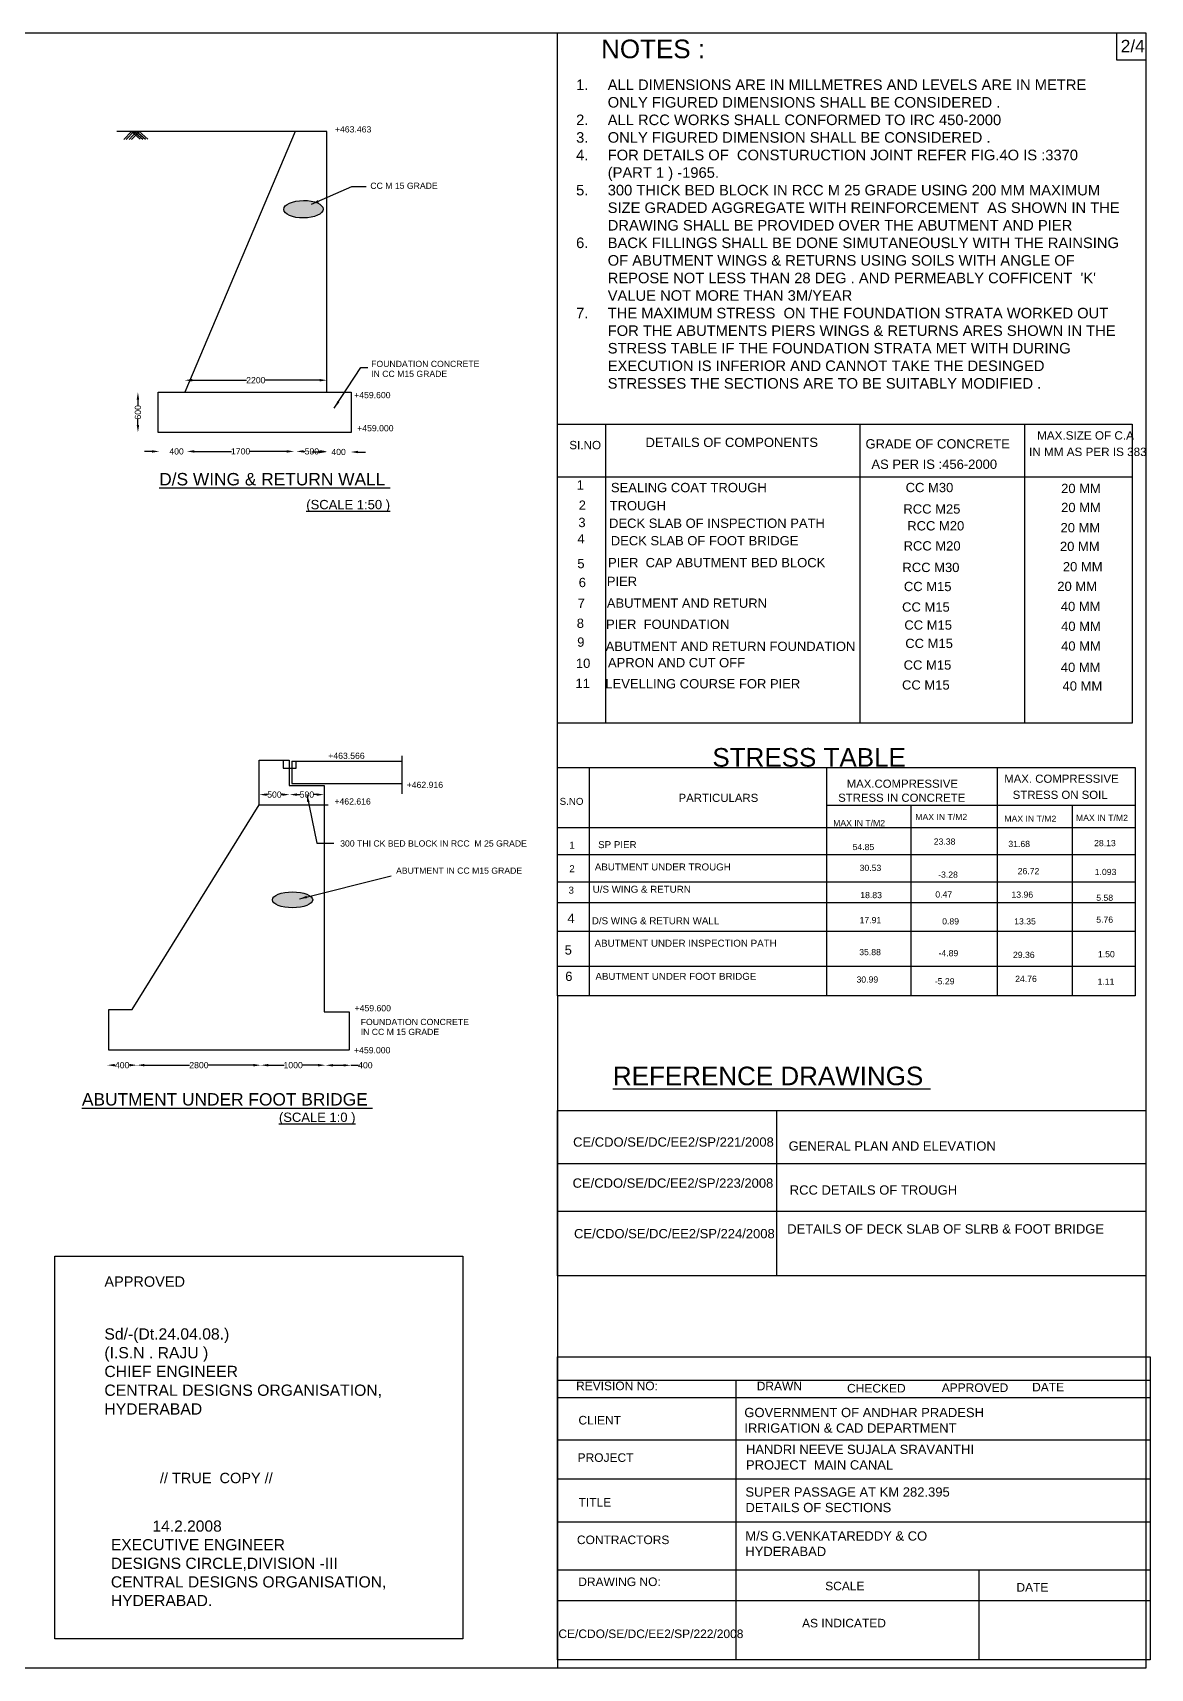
# Model space of a CAD drawing. Header units: millimetres. Extents: x 5124 to 2406782, y 2311 to 45653215.
# Drawn here: x 2388754 to 2406782, y 45626829 to 45653215 of the extents above; entities that cross this region are included whole.
import ezdxf

# ---------------------------------------------------------------- set-up
doc = ezdxf.new("R2010")
doc.units = ezdxf.units.MM
doc.header["$MEASUREMENT"] = 0
for name, color, linetype in [('DIMENSIONS', 7, 'Continuous'), ('DRAWING', 2, 'Continuous'), ('TEXT', 7, 'Continuous')]:
    doc.layers.add(name, color=color, linetype=linetype)
doc.styles.get("Standard").update_dxf_attribs({"font": 'arial.ttf', "height": 100})
doc.dimstyles.get("Standard").update_dxf_attribs({"dimtxt": 125, "dimasz": 120, "dimexe": 0.18, "dimexo": 0.0625, "dimgap": 0.09, "dimtad": 0, "dimdec": 0, "dimzin": 0, "dimdsep": 46, "dimtxsty": 'Standard', "dimcen": 0.09, "dimse1": 1, "dimse2": 1, "dimadec": 0, "dimazin": 0, "dimtfac": 1, "dimtdec": 0, "dimtofl": 0, "dimtmove": 0, "dimatfit": 3, "dimfxl": 1, "dimtolj": 1, "dimtzin": 0, "dimarcsym": 0})
pattern_1 = [(50, (0, 0), (7.172601826, -0.6275213498), [0.75, -8.25]), (355, (0, 0), (-1.3875133361, 7.521921337), [0.6, -6.6]), (100.45144446, (0.598, -0.052), (5.7850884673, 6.8943999097), [0.63740192, -7.01142112]), (46.1842, (0, 2), (10.6724133067, -1.655192808), [1.125, -12.375]), (96.63563549, (0.889, 1.862), (9.3466194567, 9.7411860077), [0.95610342, -10.5171376]), (351.18416399, (0, 2), (9.3466194505, 9.7411860027), [0.9, -9.90000001]), (21, (1, 1.5), (5.9690705212, -4.02618890665), [0.75, -8.25]), (326, (1, 1.5), (2.4331533192, 7.2515004505), [0.6, -6.6]), (71.45144474, (1.4974, 1.1645), (8.4022237673, 3.2253115281), [0.6374019, -7.01142112]), (37.5, (0, 0), (0.12159855317, 3.32893853831), [0, -6.52, 0, -6.7, 0, -6.625]), (7.5, (0, 0), (2.63069537442, 3.94411711882), [0, -3.82, 0, -6.37, 0, -2.525]), (327.5, (-2.23, 0), (5.33822436172, -0.22554871734), [0, -2.5, 0, -7.8, 0, -10.35]), (317.5, (-3.23, 0), (5.8318616934, 1.0010498233), [0, -3.25, 0, -5.18, 0, -7.35])]

# ---------------------------------------------------------------- blocks, each defined once
blk = doc.blocks.new('*D63')
at = {"layer": 'Defpoints', "color": 0, "transparency": 16777216}
for p in [(2391206, 45647415), (2393500, 45647609), (2393500, 45647415)]:
    blk.add_point(p, dxfattribs=at)
at = {"layer": 'DIMENSIONS', "color": 0, "lineweight": -2, "transparency": 16777216}
for p, q in [((2391326, 45647609), (2392203, 45647609)), ((2393380, 45647609), (2392503, 45647609))]:
    blk.add_line(p, q, dxfattribs=at)
at = {"layer": 'DIMENSIONS', "color": 0, "transparency": 16777216}
for points in [[(2391326, 45647629), (2391326, 45647589), (2391206, 45647609)], [(2393380, 45647629), (2393380, 45647589), (2393500, 45647609)]]:
    blk.add_solid(points, dxfattribs=at)
at = {"layer": 'DIMENSIONS', "color": 0, "transparency": 16777216, "insert": (2392353, 45647609), "char_height": 100, "attachment_point": 5}
blk.add_mtext('\\A1;2200', dxfattribs=at)
blk = doc.blocks.new('*D64')
at = {"layer": 'Defpoints', "color": 0, "transparency": 16777216}
for p in [(2390775, 45647415), (2390451, 45646768), (2390775, 45646768)]:
    blk.add_point(p, dxfattribs=at)
at = {"layer": 'DIMENSIONS', "color": 0, "lineweight": -2, "transparency": 16777216}
for p, q in [((2390451, 45647295), (2390451, 45647202)), ((2390451, 45646888), (2390451, 45646981))]:
    blk.add_line(p, q, dxfattribs=at)
at = {"layer": 'DIMENSIONS', "color": 0, "transparency": 16777216}
for points in [[(2390431, 45647295), (2390471, 45647295), (2390451, 45647415)], [(2390431, 45646888), (2390471, 45646888), (2390451, 45646768)]]:
    blk.add_solid(points, dxfattribs=at)
at = {"layer": 'DIMENSIONS', "color": 0, "transparency": 16777216, "insert": (2390451, 45647091), "char_height": 100, "attachment_point": 5, "rotation": 90}
blk.add_mtext('\\A1;600', dxfattribs=at)
blk = doc.blocks.new('*D65')
at = {"layer": 'Defpoints', "color": 0, "transparency": 16777216}
for p in [(2390796, 45646445), (2391242, 45646460), (2391242, 45646445)]:
    blk.add_point(p, dxfattribs=at)
at = {"layer": 'DIMENSIONS', "color": 0, "lineweight": -2, "transparency": 16777216}
for p, q in [((2390676, 45646460), (2390556, 45646460)), ((2391362, 45646460), (2391482, 45646460))]:
    blk.add_line(p, q, dxfattribs=at)
at = {"layer": 'DIMENSIONS', "color": 0, "transparency": 16777216}
for points in [[(2390676, 45646480), (2390676, 45646440), (2390796, 45646460)], [(2391362, 45646480), (2391362, 45646440), (2391242, 45646460)]]:
    blk.add_solid(points, dxfattribs=at)
at = {"layer": 'DIMENSIONS', "color": 0, "transparency": 16777216, "insert": (2391074, 45646460), "char_height": 100, "attachment_point": 5}
blk.add_mtext('\\A1;400', dxfattribs=at)
blk = doc.blocks.new('*D66')
at = {"layer": 'Defpoints', "color": 0, "transparency": 16777216}
for p in [(2391242, 45646445), (2392971, 45646461), (2392971, 45646445)]:
    blk.add_point(p, dxfattribs=at)
at = {"layer": 'DIMENSIONS', "color": 0, "lineweight": -2, "transparency": 16777216}
for p, q in [((2391362, 45646461), (2391962, 45646461)), ((2392851, 45646461), (2392251, 45646461))]:
    blk.add_line(p, q, dxfattribs=at)
at = {"layer": 'DIMENSIONS', "color": 0, "transparency": 16777216}
for points in [[(2391362, 45646481), (2391362, 45646441), (2391242, 45646461)], [(2392851, 45646481), (2392851, 45646441), (2392971, 45646461)]]:
    blk.add_solid(points, dxfattribs=at)
at = {"layer": 'DIMENSIONS', "color": 0, "transparency": 16777216, "insert": (2392107, 45646461), "char_height": 100, "attachment_point": 5}
blk.add_mtext('\\A1;1700', dxfattribs=at)
blk = doc.blocks.new('*D67')
at = {"layer": 'Defpoints', "color": 0, "transparency": 16777216}
for p in [(2393007, 45646455), (2393507, 45646461), (2393507, 45646455)]:
    blk.add_point(p, dxfattribs=at)
at = {"layer": 'DIMENSIONS', "color": 0, "lineweight": -2, "transparency": 16777216}
for p, q in [((2393127, 45646461), (2393146, 45646461)), ((2393387, 45646461), (2393367, 45646461))]:
    blk.add_line(p, q, dxfattribs=at)
at = {"layer": 'DIMENSIONS', "color": 0, "transparency": 16777216}
for points in [[(2393127, 45646481), (2393127, 45646441), (2393007, 45646461)], [(2393387, 45646481), (2393387, 45646441), (2393507, 45646461)]]:
    blk.add_solid(points, dxfattribs=at)
at = {"layer": 'DIMENSIONS', "color": 0, "transparency": 16777216, "insert": (2393257, 45646461), "char_height": 100, "attachment_point": 5}
blk.add_mtext('\\A1;500', dxfattribs=at)
blk = doc.blocks.new('*D68')
at = {"layer": 'Defpoints', "color": 0, "transparency": 16777216}
for p in [(2393494, 45646464), (2393882, 45646464), (2393882, 45646451)]:
    blk.add_point(p, dxfattribs=at)
at = {"layer": 'DIMENSIONS', "color": 0, "lineweight": -2, "transparency": 16777216}
for p, q in [((2393374, 45646451), (2393254, 45646451)), ((2394002, 45646451), (2394122, 45646451))]:
    blk.add_line(p, q, dxfattribs=at)
at = {"layer": 'DIMENSIONS', "color": 0, "transparency": 16777216}
for points in [[(2393374, 45646471), (2393374, 45646431), (2393494, 45646451)], [(2394002, 45646471), (2394002, 45646431), (2393882, 45646451)]]:
    blk.add_solid(points, dxfattribs=at)
at = {"layer": 'DIMENSIONS', "color": 0, "transparency": 16777216, "insert": (2393688, 45646451), "char_height": 100, "attachment_point": 5}
blk.add_mtext('\\A1;400', dxfattribs=at)
blk = doc.blocks.new('*D69')
at = {"layer": 'Defpoints', "color": 0, "transparency": 16777216}
for p in [(2392407, 45640929), (2392899, 45640929), (2392899, 45640924)]:
    blk.add_point(p, dxfattribs=at)
at = {"layer": 'DIMENSIONS', "color": 0, "lineweight": -2, "transparency": 16777216}
for p, q in [((2392527, 45640924), (2392542, 45640924)), ((2392779, 45640924), (2392763, 45640924))]:
    blk.add_line(p, q, dxfattribs=at)
at = {"layer": 'DIMENSIONS', "color": 0, "transparency": 16777216}
for points in [[(2392527, 45640944), (2392527, 45640904), (2392407, 45640924)], [(2392779, 45640944), (2392779, 45640904), (2392899, 45640924)]]:
    blk.add_solid(points, dxfattribs=at)
at = {"layer": 'DIMENSIONS', "color": 0, "transparency": 16777216, "insert": (2392653, 45640924), "char_height": 100, "attachment_point": 5}
blk.add_mtext('\\A1;500', dxfattribs=at)
blk = doc.blocks.new('*D70')
at = {"layer": 'Defpoints', "color": 0, "transparency": 16777216}
for p in [(2392899, 45640924), (2393455, 45640924), (2393455, 45640924)]:
    blk.add_point(p, dxfattribs=at)
at = {"layer": 'DIMENSIONS', "color": 0, "lineweight": -2, "transparency": 16777216}
for p, q in [((2393019, 45640924), (2393066, 45640924)), ((2393335, 45640924), (2393287, 45640924))]:
    blk.add_line(p, q, dxfattribs=at)
at = {"layer": 'DIMENSIONS', "color": 0, "transparency": 16777216}
for points in [[(2393019, 45640944), (2393019, 45640904), (2392899, 45640924)], [(2393335, 45640944), (2393335, 45640904), (2393455, 45640924)]]:
    blk.add_solid(points, dxfattribs=at)
at = {"layer": 'DIMENSIONS', "color": 0, "transparency": 16777216, "insert": (2393177, 45640924), "char_height": 100, "attachment_point": 5}
blk.add_mtext('\\A1;500', dxfattribs=at)
blk = doc.blocks.new('*D71')
at = {"layer": 'Defpoints', "color": 0, "transparency": 16777216}
for p in [(2389957, 45636575), (2390437, 45636575), (2390437, 45636559)]:
    blk.add_point(p, dxfattribs=at)
at = {"layer": 'DIMENSIONS', "color": 0, "lineweight": -2, "transparency": 16777216}
for p, q in [((2390077, 45636559), (2390085, 45636559)), ((2390317, 45636559), (2390310, 45636559))]:
    blk.add_line(p, q, dxfattribs=at)
at = {"layer": 'DIMENSIONS', "color": 0, "transparency": 16777216}
for points in [[(2390077, 45636579), (2390077, 45636539), (2389957, 45636559)], [(2390317, 45636579), (2390317, 45636539), (2390437, 45636559)]]:
    blk.add_solid(points, dxfattribs=at)
at = {"layer": 'DIMENSIONS', "color": 0, "transparency": 16777216, "insert": (2390197, 45636559), "char_height": 100, "attachment_point": 5}
blk.add_mtext('\\A1;400', dxfattribs=at)
blk = doc.blocks.new('*D72')
at = {"layer": 'Defpoints', "color": 0, "transparency": 16777216}
for p in [(2390437, 45636559), (2392433, 45636559), (2392433, 45636559)]:
    blk.add_point(p, dxfattribs=at)
at = {"layer": 'DIMENSIONS', "color": 0, "lineweight": -2, "transparency": 16777216}
for p, q in [((2390557, 45636559), (2391285, 45636559)), ((2392313, 45636559), (2391585, 45636559))]:
    blk.add_line(p, q, dxfattribs=at)
at = {"layer": 'DIMENSIONS', "color": 0, "transparency": 16777216}
for points in [[(2390557, 45636579), (2390557, 45636539), (2390437, 45636559)], [(2392313, 45636579), (2392313, 45636539), (2392433, 45636559)]]:
    blk.add_solid(points, dxfattribs=at)
at = {"layer": 'DIMENSIONS', "color": 0, "transparency": 16777216, "insert": (2391435, 45636559), "char_height": 100, "attachment_point": 5}
blk.add_mtext('\\A1;2800', dxfattribs=at)
blk = doc.blocks.new('*D73')
at = {"layer": 'Defpoints', "color": 0, "transparency": 16777216}
for p in [(2392433, 45636559), (2393478, 45636559), (2393478, 45636559)]:
    blk.add_point(p, dxfattribs=at)
at = {"layer": 'DIMENSIONS', "color": 0, "lineweight": -2, "transparency": 16777216}
for p, q in [((2392553, 45636559), (2392811, 45636559)), ((2393358, 45636559), (2393100, 45636559))]:
    blk.add_line(p, q, dxfattribs=at)
at = {"layer": 'DIMENSIONS', "color": 0, "transparency": 16777216}
for points in [[(2392553, 45636579), (2392553, 45636539), (2392433, 45636559)], [(2393358, 45636579), (2393358, 45636539), (2393478, 45636559)]]:
    blk.add_solid(points, dxfattribs=at)
at = {"layer": 'DIMENSIONS', "color": 0, "transparency": 16777216, "insert": (2392955, 45636559), "char_height": 100, "attachment_point": 5}
blk.add_mtext('\\A1;1000', dxfattribs=at)
blk = doc.blocks.new('*D74')
at = {"layer": 'Defpoints', "color": 0, "transparency": 16777216}
for p in [(2393478, 45636559), (2393888, 45636559), (2393888, 45636557)]:
    blk.add_point(p, dxfattribs=at)
at = {"layer": 'DIMENSIONS', "color": 0, "lineweight": -2, "transparency": 16777216}
for p, q in [((2393598, 45636557), (2393768, 45636557)), ((2393888, 45636557), (2394008, 45636557))]:
    blk.add_line(p, q, dxfattribs=at)
at = {"layer": 'DIMENSIONS', "color": 0, "transparency": 16777216}
for points in [[(2393598, 45636577), (2393598, 45636537), (2393478, 45636557)], [(2393768, 45636577), (2393768, 45636537), (2393888, 45636557)]]:
    blk.add_solid(points, dxfattribs=at)
at = {"layer": 'DIMENSIONS', "color": 0, "transparency": 16777216, "insert": (2394120, 45636557), "char_height": 100, "attachment_point": 5}
blk.add_mtext('\\A1;400', dxfattribs=at)

msp = doc.modelspace()

# ---------------------------------------------------------------- hatches: boundary and pattern name
at = {"layer": 'DIMENSIONS'}
h = msp.add_hatch(dxfattribs=at)
h.set_pattern_fill('AR-CONC', color=0)
h.set_pattern_definition(pattern_1)
edge = h.paths.add_edge_path()
edge.add_ellipse((2393121.5, 45650367.7), major_axis=(-317.4, -2.4), ratio=0.4450513, start_angle=0, end_angle=360)
h = msp.add_hatch(dxfattribs=at)
h.set_pattern_fill('AR-CONC', color=0)
h.set_pattern_definition(pattern_1)
edge = h.paths.add_edge_path()
edge.add_ellipse((2392944.7, 45639226.8), major_axis=(-325.2, 0), ratio=0.3903603, start_angle=0, end_angle=360)

# ---------------------------------------------------------------- linework, layer by layer
at = {"layer": 'DIMENSIONS', "color": 0}
for points in [[(2397218.5, 45641360.3), (2397218.5, 45642077.8), (2397218.5, 45653215.5)], [(2406234.3, 45653215.5), (2406234.3, 45652779.5), (2406709.9, 45652779.5)], [(2397993.7, 45646900.3), (2397993.7, 45642077.8)], [(2402096.4, 45646900.3), (2402096.4, 45642077.8)], [(2404758.7, 45642077.8), (2404758.7, 45646900.3)], [(2397218.5, 45646051.5), (2406491, 45646051.5)], [(2397727.5, 45641360.3), (2397727.5, 45637677.4)], [(2401559.8, 45641360.3), (2401559.8, 45637677.4)], [(2404313.3, 45641360.3), (2404313.3, 45637824.8), (2404313.3, 45637677.4)], [(2401559.8, 45640752.6), (2406535.7, 45640752.6)], [(2402917.1, 45640752.6), (2402917.1, 45637677.4)], [(2405522.6, 45640752.6), (2405522.6, 45637677.4)], [(2397218.5, 45640393.4), (2406535.7, 45640393.4)], [(2397218.5, 45639958.4), (2406535.7, 45639958.4)], [(2397218.5, 45639518.9), (2406535.7, 45639518.9)], [(2397218.5, 45639185.7), (2406535.7, 45639185.7)], [(2397218.5, 45638719.2), (2406535.7, 45638719.2)], [(2406535.7, 45638151.2), (2397218.5, 45638151.2)], [(2397218.5, 45637677.4), (2397218.5, 45626829.3)], [(2400753.3, 45635827.8), (2400753.3, 45633161)], [(2397218.5, 45634975.5), (2406709.9, 45634975.5)], [(2406709.9, 45634201), (2397218.5, 45634201)]]:
    msp.add_lwpolyline(points, dxfattribs=at)
for points in [[(2397218.5, 45646900.3), (2406491, 45646900.3), (2406491, 45642077.8), (2397218.5, 45642077.8)], [(2397218.5, 45641360.3), (2406535.7, 45641360.3), (2406535.7, 45637677.4), (2397218.5, 45637677.4)], [(2397218.5, 45635827.8), (2406709.9, 45635827.8), (2406709.9, 45633161), (2397218.5, 45633161)]]:
    msp.add_lwpolyline(points, close=True, dxfattribs=at)
at = {"layer": 'DIMENSIONS'}
for points in [[(2397218.5, 45629887.9), (2406781.6, 45629887.9)], [(2404013.9, 45628419.6), (2404013.9, 45626967)], [(2406781.6, 45627917.9), (2397218.5, 45627917.9)]]:
    msp.add_lwpolyline(points, dxfattribs=at)
at = {"layer": 'DRAWING', "color": 0}
for points in [[(2370978.8, 45653215.5), (2406709.9, 45653215.5), (2406709.9, 45626829.3), (2370978.8, 45626829.3)], [(2390775, 45647414.8), (2393893.5, 45647414.8), (2393893.5, 45646767.8), (2390775, 45646767.8)]]:
    msp.add_lwpolyline(points, close=True, dxfattribs=at)
for points in [[(2393500.3, 45647414.8), (2393500.3, 45651622), (2390109.5, 45651622)], [(2390345.6, 45651622), (2390222.9, 45651492.4)], [(2390385.2, 45651622), (2390262.6, 45651492.4)], [(2390429.6, 45651622), (2390307, 45651492.4)], [(2390345.6, 45651622), (2390488.5, 45651498.8)], [(2390469.6, 45651622), (2390346.9, 45651492.4)], [(2390385.2, 45651622), (2390528.1, 45651498.8)], [(2390429.6, 45651622), (2390572.5, 45651498.8)], [(2390469.6, 45651622), (2390612.5, 45651498.8)], [(2392986.6, 45651622), (2391206.4, 45647414.8)], [(2393854.3, 45636803.1), (2389983, 45636803.1), (2389983, 45637458.2), (2390358.6, 45637458.2), (2392407.1, 45640757.1), (2392407.1, 45641479.4), (2392888.2, 45641479.4), (2392888.2, 45641072.9), (2393455.1, 45641072.9), (2393455.1, 45637420.6), (2393856.9, 45637420.6), (2393856.9, 45636803.1)], [(2392795.9, 45641479.4), (2392795.9, 45641348.5), (2393003.5, 45641348.5), (2393003.5, 45641461.2)], [(2392932, 45641461.2), (2392932, 45641102.5), (2394708.1, 45641102.5)], [(2392932, 45641461.2), (2394708.1, 45641461.2)], [(2394708.1, 45641549.6), (2394708.1, 45640934.3)], [(2392407.1, 45640757.1), (2393518.7, 45640757.1)]]:
    msp.add_lwpolyline(points, dxfattribs=at)
for centre, major_axis, ratio in [((2393121.5, 45650367.7), (-317.4, -2.4), 0.4450513), ((2392944.7, 45639226.8), (-325.2, 0), 0.3903603)]:
    msp.add_ellipse(centre, major_axis=major_axis, ratio=ratio, dxfattribs=at)
at = {"layer": 'TEXT', "color": 0}
for points in [[(2389111.8, 45633479.8), (2395689.9, 45633479.8), (2395689.9, 45627306.4), (2389111.8, 45627306.4)], [(2397218.5, 45631855.9), (2406781.6, 45631855.9), (2406781.6, 45626967), (2397218.5, 45626967)]]:
    msp.add_lwpolyline(points, close=True, dxfattribs=at)
for points in [[(2397218.5, 45631479.3), (2406781.6, 45631479.3)], [(2400097.6, 45631472.6), (2400097.6, 45626967)], [(2397218.5, 45631196.8), (2406781.6, 45631196.8)], [(2397218.5, 45630517.4), (2406781.6, 45630517.4)], [(2406781.6, 45629186.6), (2397218.5, 45629186.6)], [(2397218.5, 45628419.6), (2406781.6, 45628419.6)]]:
    msp.add_lwpolyline(points, dxfattribs=at)

# ---------------------------------------------------------------- texts
at = {"layer": 'DIMENSIONS', "color": 0}
for s, height, p in [('2/4', 200, (2406304.7, 45652899.9)), ('SI.NO', 135, (2397409.2, 45646495.3)), ('MAX IN T/M2', 100, (2402990.9, 45640513.2)), ('MAX IN T/M2', 100, (2404427.8, 45640484.9)), ('MAX IN T/M2', 100, (2405583, 45640499.1)), ('MAX IN T/M2', 100, (2401665.5, 45640414.8)), ('54.85', 100, (2401979.5, 45640028.7)), ('23.38', 100, (2403288.7, 45640116.3)), ('31.68', 100, (2404491.9, 45640078.2)), ('28.13', 100, (2405874.9, 45640092.2)), ('30.53', 100, (2402092.6, 45639691.6)), ('-3.28', 100, (2403359.7, 45639582.9)), ('26.72', 100, (2404642.8, 45639640)), ('1.093', 100, (2405885.4, 45639625.9)), ('18.83', 100, (2402103.2, 45639253.4)), ('0.47', 100, (2403314.1, 45639263.9)), ('13.96', 100, (2404542.6, 45639260.4)), ('5.58', 100, (2405910.2, 45639210.4)), ('5.76', 100, (2405910.2, 45638857.3)), ('17.91', 100, (2402092.2, 45638849.2)), ('0.89', 100, (2403424.5, 45638829.3)), ('13.35', 100, (2404586, 45638829.3)), ('35.88', 100, (2402086.5, 45638333.6)), ('-4.89', 100, (2403365.9, 45638316.8)), ('29.36', 100, (2404566.6, 45638288.8)), ('1.50', 100, (2405937.1, 45638300)), ('30.99', 100, (2402043, 45637890.8)), ('-5.29', 100, (2403305.5, 45637862.8)), ('24.76', 100, (2404601.7, 45637902.1)), ('1.11', 100, (2405931.5, 45637857.2))]:
    msp.add_text(s, height=height, dxfattribs=at).set_placement(p)
at = {"layer": 'TEXT', "color": 0}
for s, height, p in [('NOTES :', 300, (2397923, 45652804.3)), ('+463.463', 100, (2393629, 45651606.4)), ('CC M 15 GRADE', 100, (2394200.1, 45650696.4)), ('FOUNDATION CONCRETE ', 100, (2394213.5, 45647822.7)), ('IN CC M15 GRADE ', 100, (2394213.5, 45647662.1)), ('+459.600', 100, (2393939.6, 45647319.4)), ('+459.000', 100, (2393988.2, 45646785.3)), ('DETAILS OF COMPONENTS', 150, (2398639.3, 45646531.8)), ('GRADE OF CONCRETE ', 150, (2402187.7, 45646508)), ('MAX.SIZE OF C.A ', 135, (2404955.9, 45646650.9)), ('IN MM AS PER IS 383', 135, (2404826.1, 45646386.4)), ('%%UD/S WING & RETURN WALL ', 200, (2390794.5, 45645912.7)), ('AS PER IS :456-2000', 150, (2402283.4, 45646179.1)), ('1 ', 150, (2397529.3, 45645845.1)), ('SEALING COAT TROUGH ', 150, (2398080.8, 45645803)), ('CC M30', 150, (2402835.5, 45645803.2)), ('20 MM', 150, (2405343.2, 45645788.3)), ('%%U(SCALE 1:50 )', 150, (2393166.9, 45645528.1)), ('2', 150, (2397561.4, 45645518.4)), ('TROUGH ', 150, (2398060.6, 45645510.6)), ('RCC M25', 150, (2402799.1, 45645457.3)), ('20 MM', 150, (2405343.2, 45645481.5)), ('3', 150, (2397555.8, 45645239.5)), ('DECK SLAB OF INSPECTION PATH ', 150, (2398051.1, 45645227.4)), ('RCC M20', 150, (2402860.9, 45645185.7)), ('20 MM', 150, (2405333.7, 45645155.8)), ('4', 150, (2397540.6, 45644975.4)), ('DECK SLAB OF FOOT BRIDGE ', 150, (2398078.6, 45644945)), ('RCC M20', 150, (2402802, 45644862.1)), ('20 MM', 150, (2405324.3, 45644853.8)), ('5', 150, (2397539.1, 45644576.2)), ('PIER  CAP ABUTMENT BED BLOCK ', 150, (2398034.9, 45644591.8)), ('RCC M30', 150, (2402783.2, 45644514.3)), ('20 MM', 150, (2405371.5, 45644525.8)), ('6', 150, (2397561.6, 45644271.3)), ('PIER ', 150, (2398014.6, 45644288.9)), ('CC M15', 150, (2402806.8, 45644206.6)), ('20 MM', 150, (2405281.7, 45644209.5)), ('7', 150, (2397544.1, 45643935.6)), ('ABUTMENT AND RETURN ', 150, (2398014.6, 45643937.9)), ('CC M15', 150, (2402777.9, 45643875)), ('40 MM', 150, (2405338.2, 45643884.7)), ('8', 150, (2397529.9, 45643613.2)), ('PIER  FOUNDATION ', 150, (2398002.5, 45643597.2)), ('CC M15', 150, (2402814.4, 45643584.6)), ('40 MM', 150, (2405342.9, 45643565.1)), ('9', 150, (2397536.7, 45643309.3)), ('CC M15', 150, (2402829.3, 45643288.5)), ('ABUTMENT AND RETURN FOUNDATION ', 150, (2397996.7, 45643241.2)), ('40 MM', 150, (2405342.9, 45643245.6)), ('10', 150, (2397516.2, 45642968.5)), ('APRON AND CUT OFF ', 150, (2398033.3, 45642978.1)), ('CC M15', 150, (2402803.2, 45642940.2)), ('40 MM', 150, (2405338.2, 45642902.9)), ('11', 150, (2397508.9, 45642643.2)), ('LEVELLING COURSE FOR PIER ', 150, (2397991.5, 45642637.3)), ('CC M15', 150, (2402777, 45642618)), ('40 MM', 150, (2405366.1, 45642601.8)), ('+463.566', 100, (2393521.9, 45641500.8)), ('STRESS TABLE ', 300, (2399718.2, 45641374.9)), ('+462.916', 100, (2394786.7, 45641031.5)), ('MAX.COMPRESSIVE ', 131.419, (2401884.1, 45641034.6)), ('MAX. COMPRESSIVE ', 131.419, (2404425.7, 45641114.8)), ('+462.616', 100, (2393620.9, 45640763.4)), ('S.NO ', 112.65, (2397254.2, 45640758.9)), ('PARTICULARS ', 131.419, (2399172.3, 45640806)), ('STRESS IN CONCRETE  ', 131.419, (2401747, 45640808.1)), ('STRESS ON SOIL ', 131.419, (2404562.8, 45640855.2)), ('300 THI CK BED BLOCK IN RCC  M 25 GRADE ', 100, (2393713.6, 45640085.8)), ('1', 112.6, (2397410.1, 45640051.9)), ('SP PIER ', 112.65, (2397874.3, 45640060.4)), ('ABUTMENT IN CC M15 GRADE', 100, (2394615.3, 45639647.5)), ('2', 112.6, (2397410.1, 45639672.2)), ('ABUTMENT UNDER TROUGH ', 112.645, (2397821, 45639700.7)), ('3', 112.6, (2397396.8, 45639325.8)), ('U/S WING & RETURN ', 112.645, (2397787.6, 45639341)), ('4', 150, (2397380.4, 45638854.1)), ('D/S WING & RETURN WALL ', 112.645, (2397773.5, 45638832.2)), ('5', 150, (2397334.9, 45638343.1)), (' ABUTMENT UNDER INSPECTION PATH ', 112.645, (2397773.5, 45638470.3)), ('6', 150, (2397344, 45637917.6)), (' ABUTMENT UNDER FOOT BRIDGE ', 112.645, (2397787.3, 45637936)), ('+459.600', 100, (2393946.3, 45637428.5)), ('FOUNDATION CONCRETE ', 100, (2394044.7, 45637206.2)), ('IN CC M 15 GRADE ', 100, (2394044.7, 45637045.6)), ('+459.000', 100, (2393937.2, 45636750.3)), ('%%UREFERENCE DRAWINGS ', 300, (2398113.5, 45636235.4)), ('%%UABUTMENT UNDER FOOT BRIDGE ', 200, (2389547.8, 45635908)), ('%%U(SCALE 1:0 )', 150, (2392726, 45635643.9)), ('CE/CDO/SE/DC/EE2/SP/221/2008', 150, (2397471, 45635244.2)), ('GENERAL PLAN AND ELEVATION ', 150, (2400947.6, 45635180.1)), ('CE/CDO/SE/DC/EE2/SP/223/2008', 150, (2397462.8, 45634581.8)), ('RCC DETAILS OF TROUGH ', 150, (2400965.8, 45634469.9)), ('DETAILS OF DECK SLAB OF SLRB & FOOT BRIDGE ', 150, (2400924.7, 45633843)), ('CE/CDO/SE/DC/EE2/SP/224/2008', 150, (2397486, 45633766.5)), ('REVISION NO:', 138.293, (2397519, 45631316)), ('DRAWN ', 138.29, (2400433.3, 45631313.3)), ('CHECKED ', 138.29, (2401890.4, 45631278.5)), ('APPROVED ', 138.29, (2403417.3, 45631287.2)), ('DATE ', 138.29, (2404875.9, 45631295.9)), ('CLIENT', 138.29, (2397556.9, 45630762.5)), ('PROJECT', 138.29, (2397543.3, 45630159.2)), ('// TRUE  COPY //', 167.521, (2390805.7, 45629815.6)), ('TITLE ', 138.29, (2397559.5, 45629438.3)), ('CONTRACTORS ', 138.293, (2397532.5, 45628832.5)), ('DRAWING NO:', 138.293, (2397554.3, 45628155.6)), ('SCALE ', 138.29, (2401537.7, 45628087.3)), ('DATE ', 138.29, (2404622.6, 45628065.6)), ('AS INDICATED ', 138.293, (2401164.6, 45627489)), ('CE/CDO/SE/DC/EE2/SP/222/2008', 138.293, (2397233.5, 45627316.4))]:
    msp.add_text(s, height=height, dxfattribs=at).set_placement(p)
at = {"layer": 'TEXT', "color": 0, "insert": (2397349.2, 45652461.3), "char_height": 170, "attachment_point": 1}
msp.add_mtext_dynamic_manual_height_columns("\\pi-510,l680,t680,10540;1.^IALL DIMENSIONS ARE IN MILLMETRES AND LEVELS ARE IN METRE ONLY FIGURED DIMENSIONS SHALL BE CONSIDERED .\\P2.^IALL RCC WORKS SHALL CONFORMED TO IRC 450-2000\\P3.^IONLY FIGURED DIMENSION SHALL BE CONSIDERED .\\P4.^IFOR DETAILS OF  CONSTURUCTION JOINT REFER FIG.4O IS :3370 (PART 1 ) -1965.\\P5.^I300 THICK BED BLOCK IN RCC M 25 GRADE USING 200 MM MAXIMUM SIZE GRADED AGGREGATE WITH REINFORCEMENT  AS SHOWN IN THE DRAWING SHALL BE PROVIDED OVER THE ABUTMENT AND PIER \\P6.^IBACK FILLINGS SHALL BE DONE SIMUTANEOUSLY WITH THE RAINSING OF ABUTMENT WINGS & RETURNS USING SOILS WITH ANGLE OF REPOSE NOT LESS THAN 28 DEG . AND PERMEABLY COFFICENT  'K' VALUE NOT MORE THAN 3M/YEAR \\P7.^ITHE MAXIMUM STRESS  ON THE FOUNDATION STRATA WORKED OUT FOR THE ABUTMENTS PIERS WINGS & RETURNS ARES SHOWN IN THE STRESS TABLE IF THE FOUNDATION STRATA MET WITH DURING EXECUTION IS INFERIOR AND CANNOT TAKE THE DESINGED STRESSES THE SECTIONS ARE TO BE SUITABLY MODIFIED .", width=8951.646, gutter_width=1500, heights=[5131.4], dxfattribs=at)
at = {"layer": 'TEXT', "color": 0, "attachment_point": 1}
for s, insert, char_height, width in [('APPROVED  \\P\\P\\P{\\H1.0833x;Sd/-(Dt.24.04.08.) \\P(I.S.N . RAJU ) \\PCHIEF ENGINEER  \\PCENTRAL DESIGNS ORGANISATION, HYDERABAD }', (2389909.9, 45633151.6), 167.521, 4492.94), ('GOVERNMENT OF ANDHAR PRADESH  IRRIGATION & CAD DEPARTMENT ', (2400233.3, 45631030.8), 150, 4648.595), ('HANDRI NEEVE SUJALA SRAVANTHI PROJECT  MAIN CANAL ', (2400259.4, 45630435.7), 150, 4648.595), ('SUPER PASSAGE AT KM 282.395 DETAILS OF SECTIONS', (2400250.9, 45629748.1), 150, 3871.948), ('{\\H1.0745x;^I14.2.2008 \\PEXECUTIVE ENGINEER  \\PDESIGNS CIRCLE,DIVISION -III CENTRAL DESIGNS ORGANISATION, HYDERABAD\\H1.0082x;.}', (2390015, 45629213.4), 167.521, 4538.617), ('M/S G.VENKATAREDDY & CO \\PHYDERABAD ', (2400249.1, 45629039.1), 150, 4648.595)]:
    msp.add_mtext(s, dxfattribs=dict(at, insert=insert, char_height=char_height, width=width))

# ---------------------------------------------------------------- dimensions: what is measured, and where the dimension line sits
at = {"layer": 'DIMENSIONS', "color": 0}
for base, p1, p2, text, picture, middle in [((2393500.3, 45647608.6), (2391206.4, 45647414.8), (2393500.3, 45647414.8), '2200', '*D63', (2392353.3, 45647608.6)), ((2392971, 45646461.4), (2391242, 45646445.4), (2392971, 45646445.4), '1700', '*D66', (2392106.5, 45646461.4)), ((2393506.9, 45646461.5), (2393006.8, 45646455.4), (2393506.9, 45646455.4), '500', '*D67', (2393256.8, 45646461.5)), ((2392898.6, 45640924.4), (2392407.1, 45640929.5), (2392898.6, 45640929.5), '500', '*D69', (2392652.9, 45640924.4)), ((2393455.1, 45640924.4), (2392898.6, 45640924.4), (2393455.1, 45640924.4), '500', '*D70', (2393176.9, 45640924.4)), ((2390437.4, 45636558.7), (2389957.3, 45636575.3), (2390437.4, 45636575.3), '400', '*D71', (2390197.4, 45636558.7)), ((2392432.8, 45636558.7), (2390437.4, 45636558.7), (2392432.8, 45636558.7), '2800', '*D72', (2391435.1, 45636558.7)), ((2393477.8, 45636558.7), (2392432.8, 45636558.7), (2393477.8, 45636558.7), '1000', '*D73', (2392955.3, 45636558.7)), ((2393887.8, 45636557.2), (2393477.8, 45636558.7), (2393887.8, 45636558.7), '400', '*D74', (2394120.2, 45636557.2))]:
    dim = msp.add_linear_dim(base=base, p1=p1, p2=p2, text=text, dimstyle='Standard', dxfattribs=at)
    dim.commit()
    dim.dimension.update_dxf_attribs({"geometry": picture, "text_midpoint": middle})
dim = msp.add_linear_dim(base=(2390451.3, 45646767.8), p1=(2390775, 45647414.8), p2=(2390775, 45646767.8), angle=90, text='600', dimstyle='Standard', dxfattribs=at)
dim.commit()
dim.dimension.update_dxf_attribs({"geometry": '*D64', "text_midpoint": (2390451.3, 45647091.3)})
for base, p1, p2, picture, middle in [((2391242, 45646459.8), (2390796.3, 45646445.4), (2391242, 45646445.4), '*D65', (2391073.8, 45646459.8)), ((2393882.1, 45646450.8), (2393494.3, 45646463.6), (2393882.1, 45646463.6), '*D68', (2393688.2, 45646450.8))]:
    dim = msp.add_linear_dim(base=base, p1=p1, p2=p2, text='400', dimstyle='Standard', dxfattribs=at)
    dim.commit()
    dim.dimension.update_dxf_attribs({"geometry": picture, "text_midpoint": middle, "dimtype": 160})

# ---------------------------------------------------------------- leaders
for points in [[(2393251.6, 45650447.9), (2393899.9, 45650734.1), (2394133, 45650734.1)], [(2393618, 45647160.6), (2394048.4, 45647816.6), (2394157.8, 45647816.6)], [(2393176.9, 45640924.4), (2393334.5, 45640142.3), (2393613.8, 45640142.3)], [(2393060, 45639244), (2394534.2, 45639611.2)]]:
    msp.add_leader(points, dimstyle='Standard', override={"dimgap": 0.09, "dimtad": 0}, dxfattribs=at)

doc.saveas('drawing.dxf')
